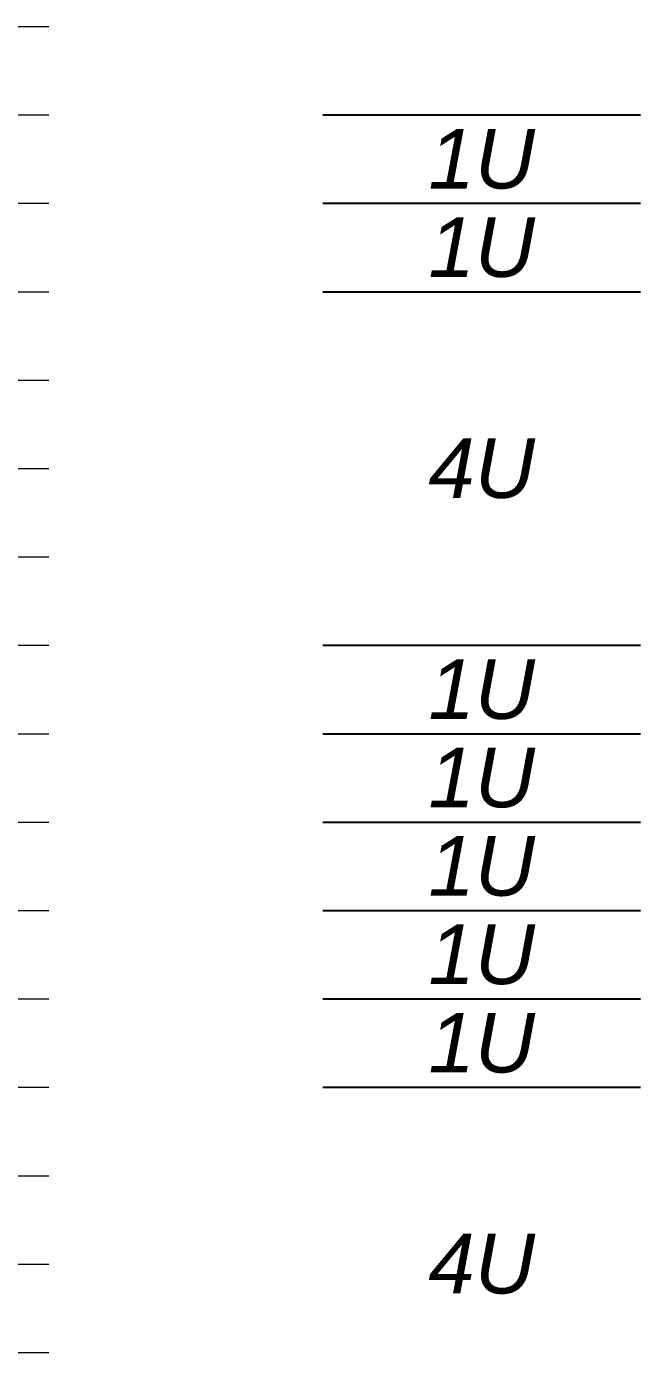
# Model space of a CAD drawing. Header units: millimetres. Extents: x -71336 to -33468, y -26189 to 22712.
# Drawn here: x -34009 to -33700, y -16059 to -15392 of the extents above; entities that cross this region are included whole.
import ezdxf

# ---------------------------------------------------------------- set-up
doc = ezdxf.new("R2010")
doc.units = ezdxf.units.MM
doc.layers.add('SC - Rack Layout - U-guides and centreline', color=5, linetype='Continuous', lineweight=13, plot=False)
doc.layers.add('SC - Text', color=7, linetype='Continuous')
doc.layers.add('SC - TITLE_BLOCK', color=7, linetype='Continuous')
doc.styles.get("Standard").update_dxf_attribs({"font": 'arial.ttf', "height": 35})

# ---------------------------------------------------------------- blocks, each defined once
blk = doc.blocks.new('*U252')
at = {"layer": 'SC - Rack Layout - U-guides and centreline', "ltscale": 5}
blk.add_lwpolyline([(-300, 0), (300, 0)], dxfattribs=at)
blk = doc.blocks.new('*U253')
at = {"layer": 'SC - Rack Layout - U-guides and centreline', "color": 0, "linetype": 'ByBlock', "lineweight": -2, "transparency": 16777216}
for p in [(0, 1111.25), (0, 1066.8), (0, 1022.35), (0, 977.9), (0, 933.45), (0, 889), (0, 844.55), (0, 800.1), (0, 755.65), (0, 711.2), (0, 666.75), (0, 622.3), (0, 577.85), (0, 533.4), (0, 488.95), (0, 444.5)]:
    blk.add_blockref('*U252', p, dxfattribs=at)

msp = doc.modelspace()

# ---------------------------------------------------------------- linework, layer by layer
at = {"layer": 'SC - TITLE_BLOCK'}
for p, q in [((-33859.97, -15436.334), (-33700.3, -15436.334)), ((-33859.97, -15480.784), (-33700.3, -15480.784)), ((-33859.97, -15525.234), (-33700.3, -15525.234)), ((-33859.97, -15703.034), (-33700.3, -15703.034)), ((-33859.97, -15747.484), (-33700.3, -15747.484)), ((-33859.97, -15791.934), (-33700.3, -15791.934)), ((-33859.97, -15836.384), (-33700.3, -15836.384)), ((-33859.97, -15880.834), (-33700.3, -15880.834)), ((-33859.97, -15925.284), (-33700.3, -15925.284))]:
    msp.add_line(p, q, dxfattribs=at)

# ---------------------------------------------------------------- block references
at = {"layer": 'SC - Rack Layout - U-guides and centreline'}
msp.add_blockref('*U253', (-34297.756, -16503.134), dxfattribs=at)

# ---------------------------------------------------------------- texts
at = {"layer": 'SC - Text', "char_height": 30, "width": 641.95739, "attachment_point": 5}
for s, insert in [('\\pxqc;{\\f@Arial Unicode MS|b0|i1|c0|p34;1U}', (-33780.135, -15458.559)), ('\\pxqc;{\\f@Arial Unicode MS|b0|i1|c0|p34;1U}', (-33780.135, -15503.009)), ('\\pxqc;{\\f@Arial Unicode MS|b0|i1|c0|p34;4U}', (-33780.135, -15614.134)), ('\\pxqc;{\\f@Arial Unicode MS|b0|i1|c0|p34;1U}', (-33780.135, -15725.259)), ('\\pxqc;{\\f@Arial Unicode MS|b0|i1|c0|p34;1U}', (-33780.135, -15769.709)), ('\\pxqc;{\\f@Arial Unicode MS|b0|i1|c0|p34;1U}', (-33780.135, -15814.159)), ('\\pxqc;{\\f@Arial Unicode MS|b0|i1|c0|p34;1U}', (-33780.135, -15858.609)), ('\\pxqc;{\\f@Arial Unicode MS|b0|i1|c0|p34;1U}', (-33780.135, -15903.059)), ('\\pxqc;{\\f@Arial Unicode MS|b0|i1|c0|p34;4U}', (-33780.135, -16014.184))]:
    msp.add_mtext(s, dxfattribs=dict(at, insert=insert))

doc.saveas('drawing.dxf')
